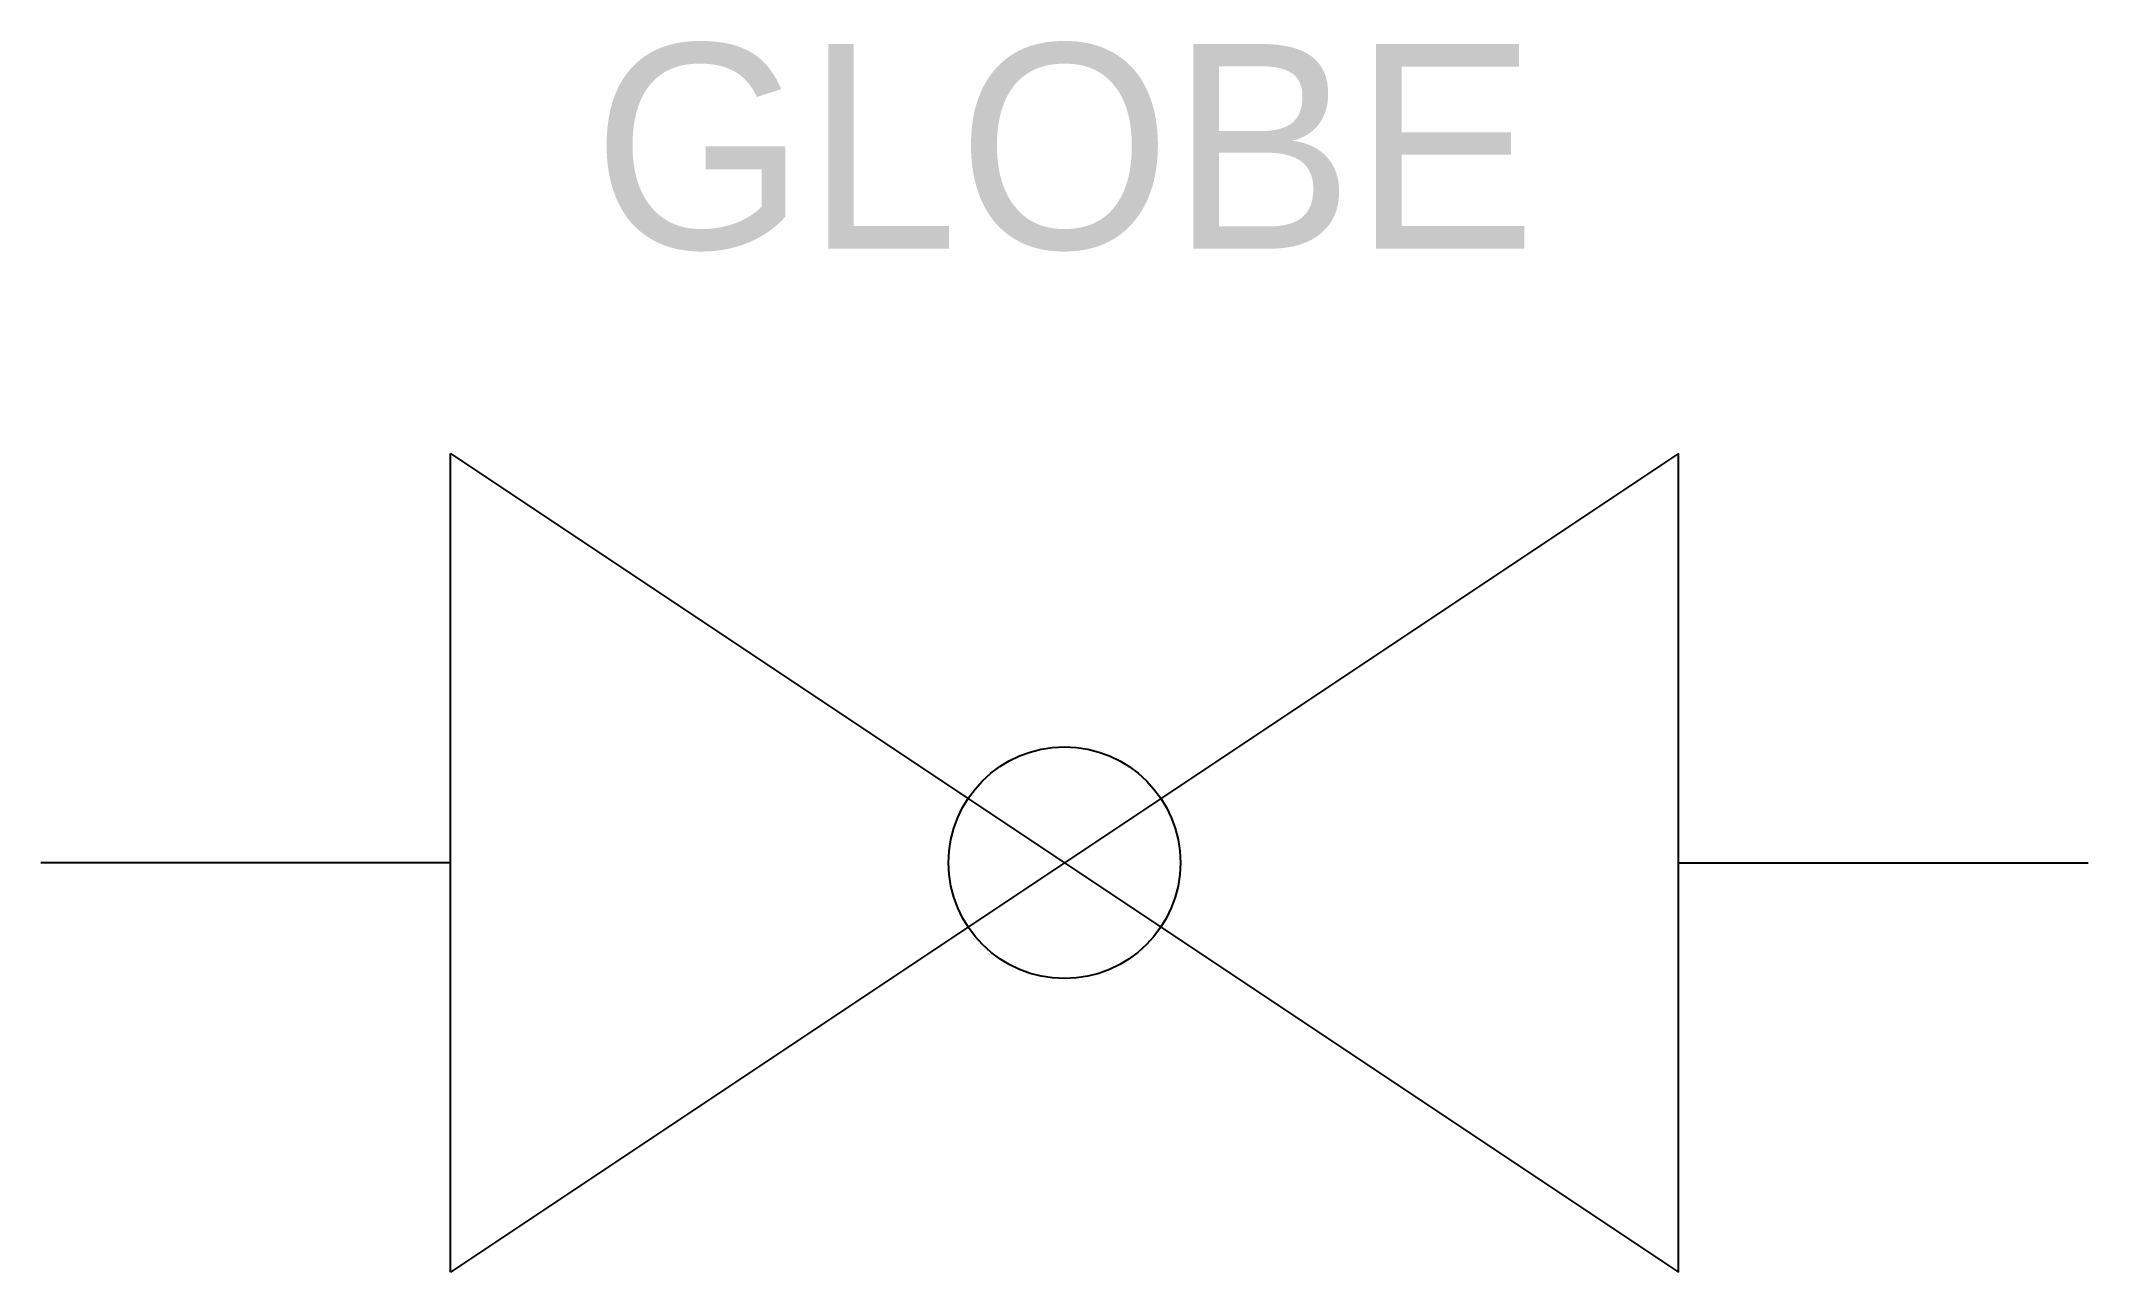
# Model space of a CAD drawing. Extents: x -0.2 to 0.8, y 0 to 0.6.
import ezdxf
from ezdxf.enums import TextEntityAlignment as Align

# ---------------------------------------------------------------- set-up
doc = ezdxf.new("R2010")
doc.units = 0
doc.layers.get('0').update_dxf_attribs({"linetype": 'CONTINUOUS'})

msp = doc.modelspace()

# ---------------------------------------------------------------- linework, layer by layer
at = {"color": 0}
for p, q in [((0, 0), (0, 0.4)), ((0, 0.4), (0.6, 0)), ((0.6, 0.4), (0, 0)), ((0.6, 0), (0.6, 0.4)), ((0, 0.2), (-0.2, 0.2)), ((0.6, 0.2), (0.8, 0.2))]:
    msp.add_line(p, q, dxfattribs=at)
msp.add_circle((0.3, 0.2), 0.0566, dxfattribs=at)

# ---------------------------------------------------------------- texts
msp.add_text('GLOBE', height=0.1, dxfattribs=at).set_placement((0.3, 0.5), align=Align.CENTER)

doc.saveas('drawing.dxf')
